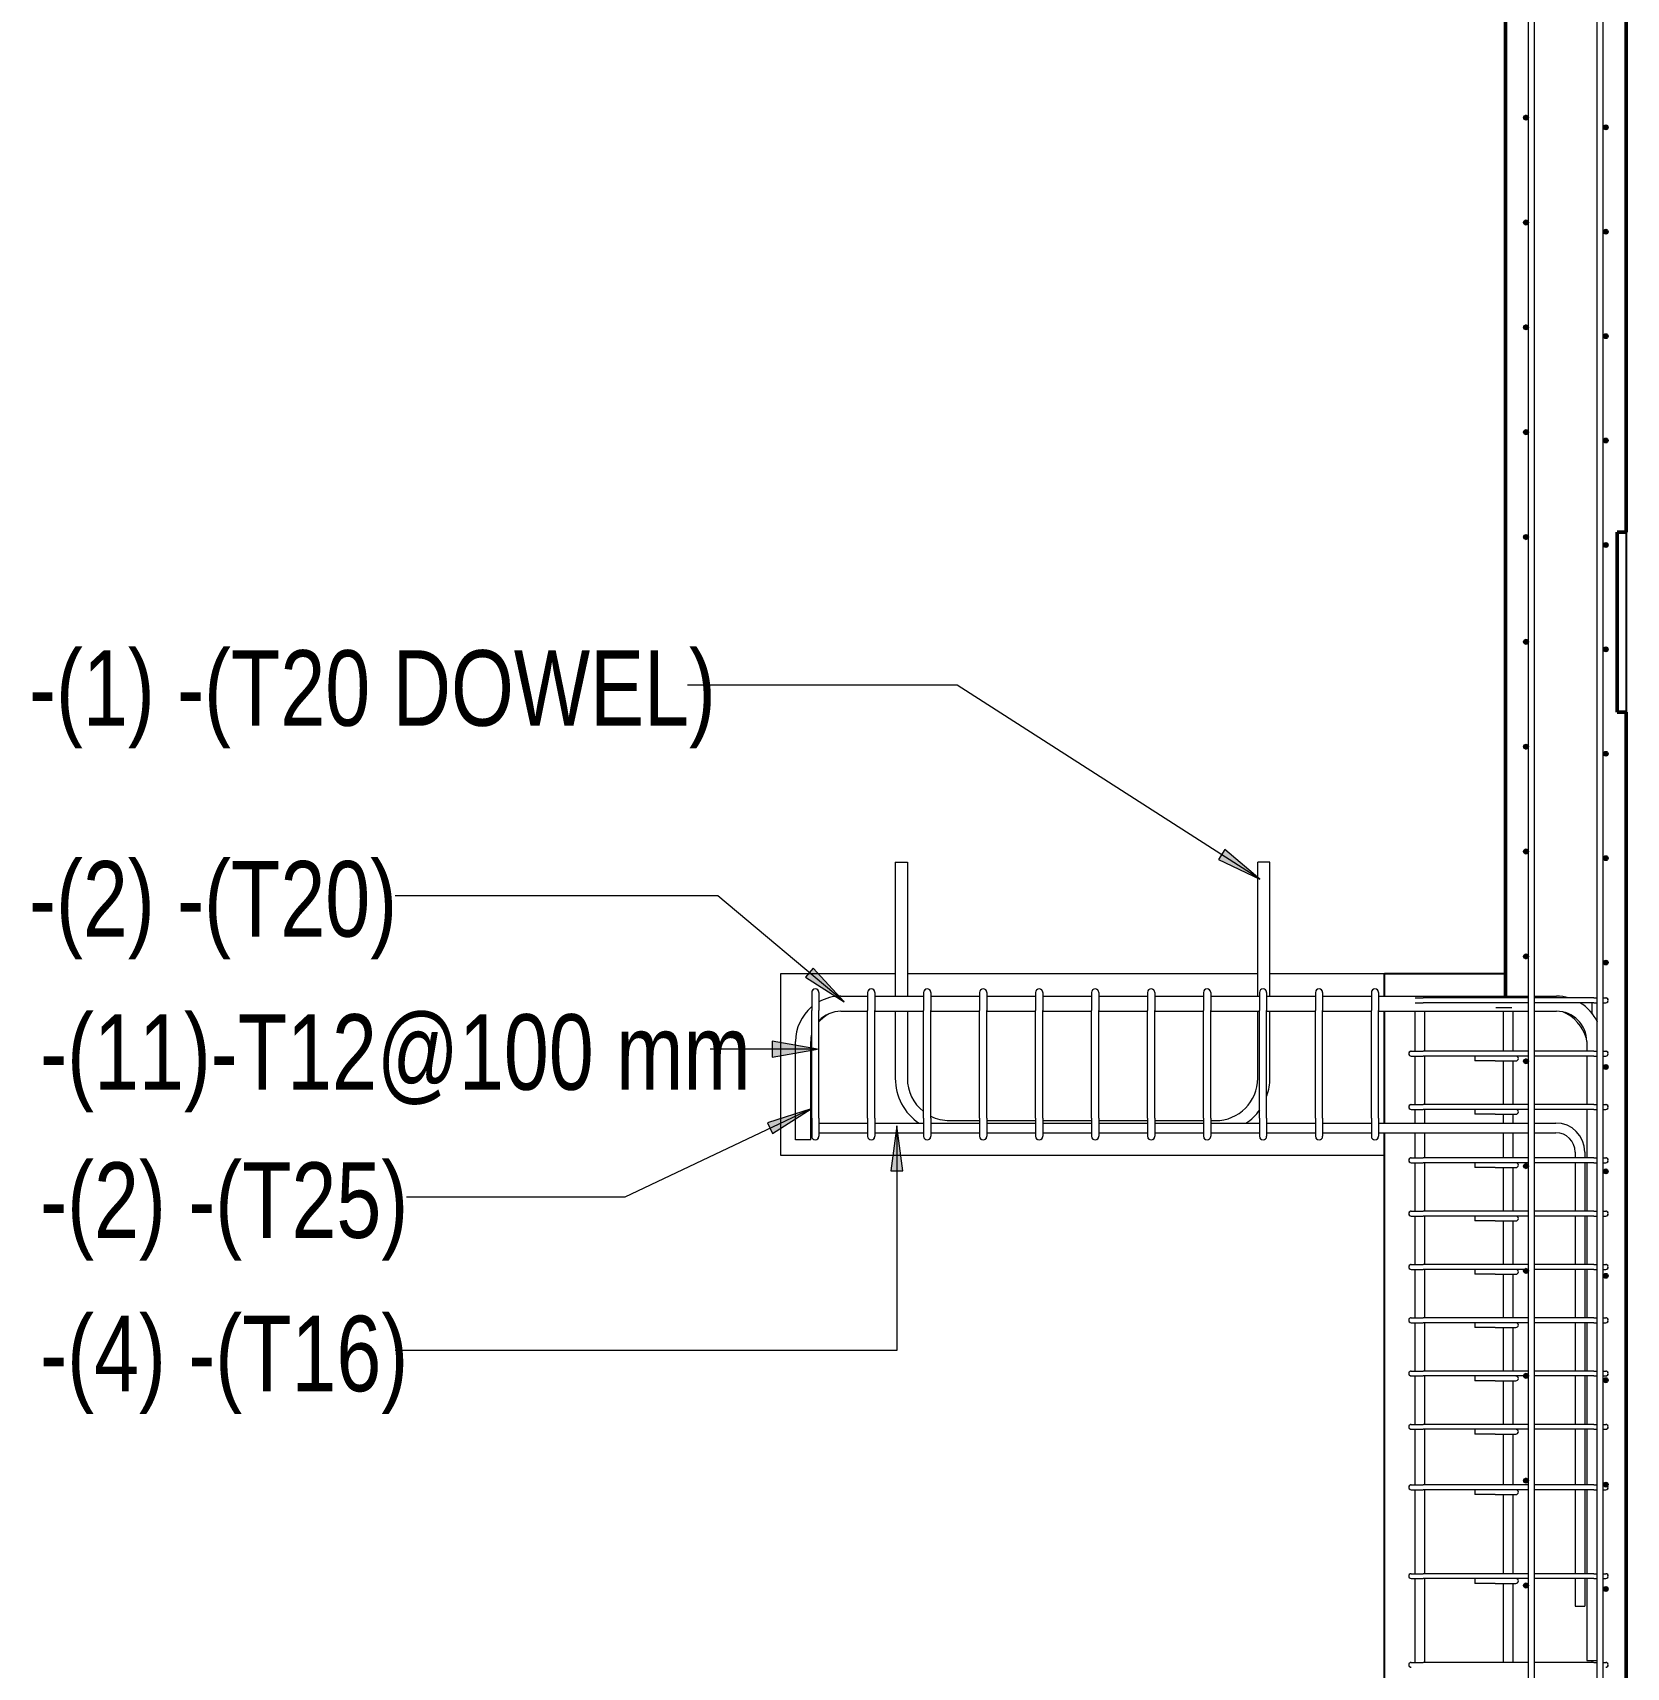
# Model space of a CAD drawing. Header units: millimetres. Extents: x 6744 to 22888, y -3063 to 10037.
# Drawn here: x 20250 to 22888, y -108 to 2598 of the extents above; entities that cross this region are included whole.
import ezdxf

# ---------------------------------------------------------------- set-up
doc = ezdxf.new("R2010")
doc.units = ezdxf.units.MM
for name, color, linetype, lineweight in [('A-WALL', 113, 'Continuous', 25), ('S-BEAM', 12, 'Continuous', 18), ('S-RBAR', 171, 'Continuous', 18), ('S-RBAR-IDEN', 171, 'Continuous', 9)]:
    doc.layers.add(name, color=color, linetype=linetype, lineweight=lineweight)
doc.styles.add('Nirmala UI Semilight', font='NirmalaS.ttf', dxfattribs={"width": 0.8, "height": 125})

msp = doc.modelspace()

# ---------------------------------------------------------------- hatches: boundary and pattern name
at = {"layer": 'S-RBAR'}
h = msp.add_hatch(color=256, dxfattribs=at)
edge = h.paths.add_edge_path()
edge.add_arc((22721.69925, 2457.27216), 4, 0, 360)
for points in [[(22721.69925, 2453.27216), (22725.69925, 2457.27216), (22721.69925, 2461.27216), (22717.69925, 2457.27216)], [(22853.69925, 2437.19231), (22857.69925, 2441.19231), (22853.69925, 2445.19231), (22849.69925, 2441.19231)], [(22721.69925, 2279.71433), (22725.69925, 2283.71433), (22721.69925, 2287.71433), (22717.69925, 2283.71433)], [(22853.69925, 2264.36538), (22857.69925, 2268.36538), (22853.69925, 2272.36538), (22849.69925, 2268.36538)], [(22721.69925, 2106.15651), (22725.69925, 2110.15651), (22721.69925, 2114.15651), (22717.69925, 2110.15651)], [(22853.69925, 2091.53846), (22857.69925, 2095.53846), (22853.69925, 2099.53846), (22849.69925, 2095.53846)], [(22721.69925, 1932.59868), (22725.69925, 1936.59868), (22721.69925, 1940.59868), (22717.69925, 1936.59868)], [(22853.69925, 1918.71154), (22857.69925, 1922.71154), (22853.69925, 1926.71154), (22849.69925, 1922.71154)], [(22721.69925, 1759.04086), (22725.69925, 1763.04086), (22721.69925, 1767.04086), (22717.69925, 1763.04086)], [(22853.69925, 1745.88462), (22857.69925, 1749.88462), (22853.69925, 1753.88462), (22849.69925, 1749.88462)], [(22721.69925, 1585.48303), (22725.69925, 1589.48303), (22721.69925, 1593.48303), (22717.69925, 1589.48303)], [(22853.69925, 1573.05769), (22857.69925, 1577.05769), (22853.69925, 1581.05769), (22849.69925, 1577.05769)], [(22721.69925, 1411.9252), (22725.69925, 1415.9252), (22721.69925, 1419.9252), (22717.69925, 1415.9252)], [(22853.69925, 1400.23077), (22857.69925, 1404.23077), (22853.69925, 1408.23077), (22849.69925, 1404.23077)], [(22721.69925, 1238.36738), (22725.69925, 1242.36738), (22721.69925, 1246.36738), (22717.69925, 1242.36738)], [(22853.69925, 1227.40385), (22857.69925, 1231.40385), (22853.69925, 1235.40385), (22849.69925, 1231.40385)], [(22721.69925, 1064.80955), (22725.69925, 1068.80955), (22721.69925, 1072.80955), (22717.69925, 1068.80955)], [(22853.69925, 1054.57692), (22857.69925, 1058.57692), (22853.69925, 1062.57692), (22849.69925, 1058.57692)], [(22721.69925, 891.25173), (22725.69925, 895.25173), (22721.69925, 899.25173), (22717.69925, 895.25173)], [(22853.69925, 881.75), (22857.69925, 885.75), (22853.69925, 889.75), (22849.69925, 885.75)], [(22721.69925, 717.6939), (22725.69925, 721.6939), (22721.69925, 725.6939), (22717.69925, 721.6939)], [(22853.69925, 708.92308), (22857.69925, 712.92308), (22853.69925, 716.92308), (22849.69925, 712.92308)], [(22721.69925, 544.13608), (22725.69925, 548.13608), (22721.69925, 552.13608), (22717.69925, 548.13608)], [(22853.69925, 536.09615), (22857.69925, 540.09615), (22853.69925, 544.09615), (22849.69925, 540.09615)], [(22721.69925, 370.57825), (22725.69925, 374.57825), (22721.69925, 378.57825), (22717.69925, 374.57825)], [(22853.69925, 363.26923), (22857.69925, 367.26923), (22853.69925, 371.26923), (22849.69925, 367.26923), (22852.98209, 363.98638)], [(22721.69925, 197.02043), (22725.69925, 201.02043), (22721.69925, 205.02043), (22717.69925, 201.02043)], [(22853.69925, 190.44231), (22857.69925, 194.44231), (22853.69925, 198.44231), (22849.69925, 194.44231)], [(22721.69925, 23.4626), (22725.69925, 27.4626), (22721.69925, 31.4626), (22717.69925, 27.4626)], [(22853.69925, 17.61538), (22857.69925, 21.61538), (22853.69925, 25.61538), (22849.69925, 21.61538)]]:
    msp.add_hatch(color=256, dxfattribs=at).paths.add_polyline_path(points)
h = msp.add_hatch(color=256, dxfattribs=at)
edge = h.paths.add_edge_path()
edge.add_arc((22853.69925, 2441.19231), 4, 0, 360)
h = msp.add_hatch(color=256, dxfattribs=at)
edge = h.paths.add_edge_path()
edge.add_arc((22721.69925, 2283.71433), 4, 0, 360)
h = msp.add_hatch(color=256, dxfattribs=at)
edge = h.paths.add_edge_path()
edge.add_arc((22853.69925, 2268.36538), 4, 0, 360)
h = msp.add_hatch(color=256, dxfattribs=at)
edge = h.paths.add_edge_path()
edge.add_arc((22721.69925, 2110.15651), 4, 0, 360)
h = msp.add_hatch(color=256, dxfattribs=at)
edge = h.paths.add_edge_path()
edge.add_arc((22853.69925, 2095.53846), 4, 0, 360)
h = msp.add_hatch(color=256, dxfattribs=at)
edge = h.paths.add_edge_path()
edge.add_arc((22721.69925, 1936.59868), 4, 0, 360)
h = msp.add_hatch(color=256, dxfattribs=at)
edge = h.paths.add_edge_path()
edge.add_arc((22853.69925, 1922.71154), 4, 0, 360)
h = msp.add_hatch(color=256, dxfattribs=at)
edge = h.paths.add_edge_path()
edge.add_arc((22721.69925, 1763.04086), 4, 0, 360)
h = msp.add_hatch(color=256, dxfattribs=at)
edge = h.paths.add_edge_path()
edge.add_arc((22853.69925, 1749.88462), 4, 0, 360)
h = msp.add_hatch(color=256, dxfattribs=at)
edge = h.paths.add_edge_path()
edge.add_arc((22721.69925, 1589.48303), 4, 0, 360)
h = msp.add_hatch(color=256, dxfattribs=at)
edge = h.paths.add_edge_path()
edge.add_arc((22853.69925, 1577.05769), 4, 0, 360)
h = msp.add_hatch(color=256, dxfattribs=at)
edge = h.paths.add_edge_path()
edge.add_arc((22721.69925, 1415.9252), 4, 0, 360)
h = msp.add_hatch(color=256, dxfattribs=at)
edge = h.paths.add_edge_path()
edge.add_arc((22853.69925, 1404.23077), 4, 0, 360)
h = msp.add_hatch(color=256, dxfattribs=at)
edge = h.paths.add_edge_path()
edge.add_arc((22721.69925, 1242.36738), 4, 0, 360)
h = msp.add_hatch(color=256, dxfattribs=at)
edge = h.paths.add_edge_path()
edge.add_arc((22853.69925, 1231.40385), 4, 0, 360)
h = msp.add_hatch(color=256, dxfattribs=at)
edge = h.paths.add_edge_path()
edge.add_arc((22721.69925, 1068.80955), 4, 0, 360)
h = msp.add_hatch(color=256, dxfattribs=at)
edge = h.paths.add_edge_path()
edge.add_arc((22853.69925, 1058.57692), 4, 0, 360)
h = msp.add_hatch(color=256, dxfattribs=at)
edge = h.paths.add_edge_path()
edge.add_arc((22721.69925, 895.25173), 4, 0, 360)
h = msp.add_hatch(color=256, dxfattribs=at)
edge = h.paths.add_edge_path()
edge.add_arc((22853.69925, 885.75), 4, 0, 360)
h = msp.add_hatch(color=256, dxfattribs=at)
edge = h.paths.add_edge_path()
edge.add_arc((22721.69925, 721.6939), 4, 0, 360)
h = msp.add_hatch(color=256, dxfattribs=at)
edge = h.paths.add_edge_path()
edge.add_arc((22853.69925, 712.92308), 4, 0, 360)
h = msp.add_hatch(color=256, dxfattribs=at)
edge = h.paths.add_edge_path()
edge.add_arc((22721.69925, 548.13608), 4, 0, 360)
h = msp.add_hatch(color=256, dxfattribs=at)
edge = h.paths.add_edge_path()
edge.add_arc((22853.69925, 540.09615), 4, 0, 360)
h = msp.add_hatch(color=256, dxfattribs=at)
edge = h.paths.add_edge_path()
edge.add_arc((22721.69925, 374.57825), 4, 0, 360)
h = msp.add_hatch(color=256, dxfattribs=at)
edge = h.paths.add_edge_path()
edge.add_arc((22853.69925, 367.26923), 4, 0, 360)
h = msp.add_hatch(color=256, dxfattribs=at)
edge = h.paths.add_edge_path()
edge.add_arc((22721.69925, 201.02043), 4, 0, 360)
h = msp.add_hatch(color=256, dxfattribs=at)
edge = h.paths.add_edge_path()
edge.add_arc((22853.69925, 194.44231), 4, 0, 360)
h = msp.add_hatch(color=256, dxfattribs=at)
edge = h.paths.add_edge_path()
edge.add_arc((22721.69925, 27.4626), 4, 0, 360)
h = msp.add_hatch(color=256, dxfattribs=at)
edge = h.paths.add_edge_path()
edge.add_arc((22853.69925, 21.61538), 4, 0, 360)
at = {"layer": 'S-RBAR-IDEN'}
for points in [[(22281.1986, 1196.85632), (22223.38494, 1245.64234), (22212.72814, 1229.01672)], [(21592.99209, 993.6259), (21541.90468, 1049.41633), (21529.20582, 1034.29292)], [(21548.92098, 915.45493), (21473.92098, 928.67946), (21473.92098, 902.23041)], [(21538.29501, 816.49359), (21466.2945, 793.28965), (21474.75348, 775.44521)], [(21680.08465, 788.59384), (21670.21071, 713.59384), (21689.95858, 713.59384)]]:
    msp.add_hatch(color=256, dxfattribs=at).paths.add_polyline_path(points)

# ---------------------------------------------------------------- linework, layer by layer
at = {"layer": 'A-WALL', "lineweight": 50}
for p, q in [((22687.69925, 7060), (22687.69925, 1003)), ((22887.69925, 1771.20056), (22887.69925, 3650.05927)), ((22872.69925, 1473.20441), (22872.69925, 1771.20056)), ((22872.69925, 1771.20056), (22887.69925, 1771.20056)), ((22887.69925, 1473.20441), (22872.69925, 1473.20441)), ((22887.69925, -1395), (22887.69925, 1473.20441))]:
    msp.add_line(p, q, dxfattribs=at)
at = {"layer": 'A-WALL'}
for p, q in [((22887.69925, 1771.20056), (22887.69925, 1473.20441)), ((22487.69925, 1003), (22487.69925, 1040)), ((22687.69925, 1040), (22487.69925, 1040)), ((22487.69925, 793), (22487.69925, 978)), ((22487.69925, -1395), (22487.69925, 777))]:
    msp.add_line(p, q, dxfattribs=at)
at = {"layer": 'S-BEAM'}
for p, q in [((21487.69925, 1040), (21487.69925, 740)), ((21677.69925, 1040), (21487.69925, 1040)), ((22277.69925, 1040), (21697.69925, 1040)), ((22487.69925, 1040), (22297.69925, 1040)), ((22487.69925, 1003), (22487.69925, 1040)), ((22487.69925, 793), (22487.69925, 978)), ((22487.69925, 740), (22487.69925, 777)), ((21487.69925, 740), (22487.69925, 740))]:
    msp.add_line(p, q, dxfattribs=at)
at = {"layer": 'S-RBAR'}
for p, q in [((22725.8, -1365), (22725.8, 7670)), ((22735.8, -1365), (22735.8, 7670)), ((22839.59849, -1365), (22839.59849, 7630)), ((22849.59849, -1365), (22849.59849, 7630)), ((22721.69925, 2461.27216), (22717.69925, 2457.27216)), ((22717.69925, 2457.27216), (22721.69925, 2453.27216)), ((22725.69925, 2457.27216), (22721.69925, 2461.27216)), ((22721.69925, 2453.27216), (22725.69925, 2457.27216)), ((22853.69925, 2445.19231), (22849.69925, 2441.19231)), ((22849.69925, 2441.19231), (22853.69925, 2437.19231)), ((22857.69925, 2441.19231), (22853.69925, 2445.19231)), ((22853.69925, 2437.19231), (22857.69925, 2441.19231)), ((22721.69925, 2287.71433), (22717.69925, 2283.71433)), ((22717.69925, 2283.71433), (22721.69925, 2279.71433)), ((22725.69925, 2283.71433), (22721.69925, 2287.71433)), ((22721.69925, 2279.71433), (22725.69925, 2283.71433)), ((22853.69925, 2272.36538), (22849.69925, 2268.36538)), ((22849.69925, 2268.36538), (22853.69925, 2264.36538)), ((22857.69925, 2268.36538), (22853.69925, 2272.36538)), ((22853.69925, 2264.36538), (22857.69925, 2268.36538)), ((22721.69925, 2114.15651), (22717.69925, 2110.15651)), ((22725.69925, 2110.15651), (22721.69925, 2114.15651)), ((22717.69925, 2110.15651), (22721.69925, 2106.15651)), ((22721.69925, 2106.15651), (22725.69925, 2110.15651)), ((22853.69925, 2099.53846), (22849.69925, 2095.53846)), ((22849.69925, 2095.53846), (22853.69925, 2091.53846)), ((22857.69925, 2095.53846), (22853.69925, 2099.53846)), ((22853.69925, 2091.53846), (22857.69925, 2095.53846)), ((22721.69925, 1940.59868), (22717.69925, 1936.59868)), ((22717.69925, 1936.59868), (22721.69925, 1932.59868)), ((22725.69925, 1936.59868), (22721.69925, 1940.59868)), ((22721.69925, 1932.59868), (22725.69925, 1936.59868)), ((22853.69925, 1926.71154), (22849.69925, 1922.71154)), ((22849.69925, 1922.71154), (22853.69925, 1918.71154)), ((22857.69925, 1922.71154), (22853.69925, 1926.71154)), ((22853.69925, 1918.71154), (22857.69925, 1922.71154)), ((22721.69925, 1767.04086), (22717.69925, 1763.04086)), ((22717.69925, 1763.04086), (22721.69925, 1759.04086)), ((22725.69925, 1763.04086), (22721.69925, 1767.04086)), ((22721.69925, 1759.04086), (22725.69925, 1763.04086)), ((22853.69925, 1753.88462), (22849.69925, 1749.88462)), ((22849.69925, 1749.88462), (22853.69925, 1745.88462)), ((22857.69925, 1749.88462), (22853.69925, 1753.88462)), ((22853.69925, 1745.88462), (22857.69925, 1749.88462)), ((22721.69925, 1593.48303), (22717.69925, 1589.48303)), ((22717.69925, 1589.48303), (22721.69925, 1585.48303)), ((22725.69925, 1589.48303), (22721.69925, 1593.48303)), ((22721.69925, 1585.48303), (22725.69925, 1589.48303)), ((22853.69925, 1581.05769), (22849.69925, 1577.05769)), ((22849.69925, 1577.05769), (22853.69925, 1573.05769)), ((22857.69925, 1577.05769), (22853.69925, 1581.05769)), ((22853.69925, 1573.05769), (22857.69925, 1577.05769)), ((22721.69925, 1419.9252), (22717.69925, 1415.9252)), ((22717.69925, 1415.9252), (22721.69925, 1411.9252)), ((22725.69925, 1415.9252), (22721.69925, 1419.9252)), ((22721.69925, 1411.9252), (22725.69925, 1415.9252)), ((22853.69925, 1408.23077), (22849.69925, 1404.23077)), ((22857.69925, 1404.23077), (22853.69925, 1408.23077)), ((22849.69925, 1404.23077), (22853.69925, 1400.23077)), ((22853.69925, 1400.23077), (22857.69925, 1404.23077)), ((22721.69925, 1246.36738), (22717.69925, 1242.36738)), ((22725.69925, 1242.36738), (22721.69925, 1246.36738)), ((21677.69925, 1225), (21677.69925, 1003)), ((21677.69925, 1225), (21697.69925, 1225)), ((21697.69925, 1225), (21697.69925, 1003)), ((22297.69925, 1225), (22277.69925, 1225)), ((22277.69925, 1003), (22277.69925, 1225)), ((22297.69925, 1003), (22297.69925, 1225)), ((22717.69925, 1242.36738), (22721.69925, 1238.36738)), ((22721.69925, 1238.36738), (22725.69925, 1242.36738)), ((22853.69925, 1235.40385), (22849.69925, 1231.40385)), ((22849.69925, 1231.40385), (22853.69925, 1227.40385)), ((22857.69925, 1231.40385), (22853.69925, 1235.40385)), ((22853.69925, 1227.40385), (22857.69925, 1231.40385)), ((22721.69925, 1072.80955), (22717.69925, 1068.80955)), ((22717.69925, 1068.80955), (22721.69925, 1064.80955)), ((22725.69925, 1068.80955), (22721.69925, 1072.80955)), ((22721.69925, 1064.80955), (22725.69925, 1068.80955)), ((22853.69925, 1062.57692), (22849.69925, 1058.57692)), ((22849.69925, 1058.57692), (22853.69925, 1054.57692)), ((22857.69925, 1058.57692), (22853.69925, 1062.57692)), ((22853.69925, 1054.57692), (22857.69925, 1058.57692)), ((21539.3506, 1009), (21539.3506, 979)), ((21551.3506, 1009), (21551.3506, 979)), ((21587.69925, 1003), (21631.98547, 1003)), ((21631.98547, 1009), (21631.98547, 979)), ((21643.98547, 1009), (21643.98547, 979)), ((21643.98547, 1003), (21724.62033, 1003)), ((21724.62033, 1009), (21724.62033, 979)), ((21736.62033, 1009), (21736.62033, 979)), ((21736.62033, 1003), (21817.2552, 1003)), ((21817.2552, 1009), (21817.2552, 979)), ((21829.2552, 1009), (21829.2552, 979)), ((21829.2552, 1003), (21909.89006, 1003)), ((21909.89006, 1009), (21909.89006, 979)), ((21921.89006, 1009), (21921.89006, 979)), ((21921.89006, 1003), (22002.52493, 1003)), ((22002.52493, 1009), (22002.52493, 979)), ((22014.52493, 1009), (22014.52493, 979)), ((22014.52493, 1003), (22095.15979, 1003)), ((22095.15979, 1009), (22095.15979, 979)), ((22107.15979, 1009), (22107.15979, 979)), ((22107.15979, 1003), (22187.79465, 1003)), ((22187.79465, 1009), (22187.79465, 979)), ((22199.79465, 1009), (22199.79465, 979)), ((22199.79465, 1003), (22280.42952, 1003)), ((22280.42952, 1009), (22280.42952, 979)), ((22292.42952, 1009), (22292.42952, 979)), ((22292.42952, 1003), (22373.06438, 1003)), ((22373.06438, 1009), (22373.06438, 979)), ((22385.06438, 1009), (22385.06438, 979)), ((22385.06438, 1003), (22465.69925, 1003)), ((22465.69925, 1009), (22465.69925, 979)), ((22477.69925, 1009), (22477.69925, 979)), ((22477.69925, 1003), (22725.8, 1003)), ((22735.8, 1003), (22772.19925, 1003)), ((21539.3506, 801), (21539.3506, 979)), ((21551.3506, 801), (21551.3506, 979)), ((21587.69925, 978), (21631.98547, 978)), ((21631.98547, 801), (21631.98547, 979)), ((21643.98547, 801), (21643.98547, 979)), ((21643.98547, 978), (21724.62033, 978)), ((21677.69925, 978), (21677.69925, 867)), ((21697.69925, 978), (21697.69925, 867)), ((21724.62033, 801), (21724.62033, 979)), ((21736.62033, 801), (21736.62033, 979)), ((21736.62033, 978), (21817.2552, 978)), ((21817.2552, 801), (21817.2552, 979)), ((21829.2552, 801), (21829.2552, 979)), ((21829.2552, 978), (21909.89006, 978)), ((21909.89006, 801), (21909.89006, 979)), ((21921.89006, 801), (21921.89006, 979)), ((21921.89006, 978), (22002.52493, 978)), ((22002.52493, 801), (22002.52493, 979)), ((22014.52493, 801), (22014.52493, 979)), ((22014.52493, 978), (22095.15979, 978)), ((22095.15979, 801), (22095.15979, 979)), ((22107.15979, 801), (22107.15979, 979)), ((22107.15979, 978), (22187.79465, 978)), ((22187.79465, 801), (22187.79465, 979)), ((22199.79465, 801), (22199.79465, 979)), ((22199.79465, 978), (22280.42952, 978)), ((22277.69925, 867), (22277.69925, 978)), ((22280.42952, 801), (22280.42952, 979)), ((22292.42952, 801), (22292.42952, 979)), ((22292.42952, 978), (22373.06438, 978)), ((22297.69925, 867), (22297.69925, 978)), ((22373.06438, 801), (22373.06438, 979)), ((22385.06438, 801), (22385.06438, 979)), ((22385.06438, 978), (22465.69925, 978)), ((22465.69925, 801), (22465.69925, 979)), ((22477.69925, 801), (22477.69925, 979)), ((22477.69925, 978), (22725.8, 978)), ((22538.04239, 911.75), (22538.04239, 978)), ((22538.25168, 1000), (22551.69925, 1000)), ((22538.25168, 992), (22551.69925, 992)), ((22725.8, 1000), (22551.69925, 1000)), ((22725.8, 992), (22551.69925, 992)), ((22554.04239, 911.75), (22554.04239, 978)), ((22671.55265, 984), (22698.44778, 984)), ((22684.69925, 911.75), (22684.69925, 978)), ((22700.69925, 911.75), (22700.69925, 978)), ((22833.69925, 1000), (22735.8, 1000)), ((22833.69925, 992), (22735.8, 992)), ((22735.8, 978), (22772.19925, 978)), ((22831.3561, 973.05226), (22831.3561, 992)), ((22833.69925, 1000), (22840.13507, 1000)), ((22833.69925, 992), (22840.13507, 992)), ((22850.7517, 1000), (22853.69925, 1000)), ((22850.7517, 992), (22853.69925, 992)), ((21512.69925, 765), (21512.69925, 928)), ((21537.69925, 765), (21537.69925, 928)), ((22822.19925, 928), (22822.19925, 911.75)), ((22531.69925, 911.75), (22551.69925, 911.75)), ((22531.69925, 903.75), (22551.69925, 903.75)), ((22538.04239, 823.5), (22538.04239, 903.75)), ((22725.8, 911.75), (22551.69925, 911.75)), ((22725.8, 903.75), (22551.69925, 903.75)), ((22554.04239, 823.5), (22554.04239, 903.75)), ((22636.91695, 903.75), (22636.91695, 895.75)), ((22670.85808, 895.75), (22636.91695, 895.75)), ((22670.85808, 895.75), (22705.00022, 895.75)), ((22684.69925, 823.5), (22684.69925, 895.75)), ((22700.69925, 823.5), (22700.69925, 895.75)), ((22721.69925, 899.25173), (22717.69925, 895.25173)), ((22717.69925, 895.25173), (22721.69925, 891.25173)), ((22725.69925, 895.25173), (22721.69925, 899.25173)), ((22721.69925, 891.25173), (22725.69925, 895.25173)), ((22833.69925, 911.75), (22735.8, 911.75)), ((22833.69925, 903.75), (22735.8, 903.75)), ((22822.19925, 903.75), (22822.19925, 823.5)), ((22833.69925, 911.75), (22840.13507, 911.75)), ((22833.69925, 903.75), (22840.13507, 903.75)), ((22850.7517, 911.75), (22853.69925, 911.75)), ((22850.7517, 903.75), (22853.69925, 903.75)), ((22853.69925, 889.75), (22849.69925, 885.75)), ((22849.69925, 885.75), (22853.69925, 881.75)), ((22857.69925, 885.75), (22853.69925, 889.75)), ((22853.69925, 881.75), (22857.69925, 885.75)), ((22531.69925, 823.5), (22551.69925, 823.5)), ((22531.69925, 815.5), (22551.69925, 815.5)), ((22538.04239, 793), (22538.04239, 815.5)), ((22725.8, 823.5), (22551.69925, 823.5)), ((22725.8, 815.5), (22551.69925, 815.5)), ((22554.04239, 793), (22554.04239, 815.5)), ((22636.91695, 815.5), (22636.91695, 807.5)), ((22833.69925, 823.5), (22735.8, 823.5)), ((22833.69925, 815.5), (22735.8, 815.5)), ((22822.19925, 815.5), (22822.19925, 735.25)), ((22833.69925, 823.5), (22840.13507, 823.5)), ((22833.69925, 815.5), (22840.13507, 815.5)), ((22850.7517, 823.5), (22853.69925, 823.5)), ((22850.7517, 815.5), (22853.69925, 815.5)), ((21539.3506, 801), (21539.3506, 771)), ((21551.3506, 801), (21551.3506, 771)), ((21551.3506, 793), (21631.98547, 793)), ((21631.98547, 801), (21631.98547, 771)), ((21643.98547, 801), (21643.98547, 771)), ((21643.98547, 793), (21724.62033, 793)), ((21724.62033, 801), (21724.62033, 771)), ((21736.62033, 801), (21736.62033, 771)), ((21736.62033, 793), (21817.2552, 793)), ((21767.69925, 797), (21817.2552, 797)), ((21817.2552, 801), (21817.2552, 771)), ((21829.2552, 801), (21829.2552, 771)), ((21829.2552, 797), (21909.89006, 797)), ((21829.2552, 793), (21909.89006, 793)), ((21909.89006, 801), (21909.89006, 771)), ((21921.89006, 801), (21921.89006, 771)), ((21921.89006, 797), (22002.52493, 797)), ((21921.89006, 793), (22002.52493, 793)), ((22002.52493, 801), (22002.52493, 771)), ((22014.52493, 801), (22014.52493, 771)), ((22014.52493, 797), (22095.15979, 797)), ((22014.52493, 793), (22095.15979, 793)), ((22095.15979, 801), (22095.15979, 771)), ((22107.15979, 801), (22107.15979, 771)), ((22107.15979, 797), (22187.79465, 797)), ((22107.15979, 793), (22187.79465, 793)), ((22187.79465, 801), (22187.79465, 771)), ((22199.79465, 801), (22199.79465, 771)), ((22199.79465, 797), (22207.69925, 797)), ((22199.79465, 793), (22280.42952, 793)), ((22280.42952, 801), (22280.42952, 771)), ((22292.42952, 801), (22292.42952, 771)), ((22292.42952, 793), (22373.06438, 793)), ((22373.06438, 801), (22373.06438, 771)), ((22385.06438, 801), (22385.06438, 771)), ((22385.06438, 793), (22465.69925, 793)), ((22465.69925, 801), (22465.69925, 771)), ((22477.69925, 801), (22477.69925, 771)), ((22477.69925, 793), (22725.8, 793)), ((22670.85808, 807.5), (22636.91695, 807.5)), ((22670.85808, 807.5), (22705.00022, 807.5)), ((22684.69925, 793), (22684.69925, 807.5)), ((22700.69925, 793), (22700.69925, 807.5)), ((22735.8, 793), (22771.02373, 793)), ((21537.69925, 765), (21512.69925, 765)), ((21551.3506, 777), (21631.98547, 777)), ((21643.98547, 777), (21724.62033, 777)), ((21736.62033, 777), (21817.2552, 777)), ((21829.2552, 777), (21909.89006, 777)), ((21921.89006, 777), (22002.52493, 777)), ((22014.52493, 777), (22095.15979, 777)), ((22107.15979, 777), (22187.79465, 777)), ((22199.79465, 777), (22280.42952, 777)), ((22292.42952, 777), (22373.06438, 777)), ((22385.06438, 777), (22465.69925, 777)), ((22477.69925, 777), (22725.8, 777)), ((22538.04239, 735.25), (22538.04239, 777)), ((22554.04239, 735.25), (22554.04239, 777)), ((22684.69925, 735.25), (22684.69925, 777)), ((22700.69925, 735.25), (22700.69925, 777)), ((22735.8, 777), (22771.02373, 777)), ((22531.69925, 735.25), (22551.69925, 735.25)), ((22725.8, 735.25), (22551.69925, 735.25)), ((22833.69925, 735.25), (22735.8, 735.25)), ((22803.02373, 745), (22803.02373, 735.25)), ((22819.02373, 745), (22819.02373, 735.25)), ((22833.69925, 735.25), (22840.13507, 735.25)), ((22850.7517, 735.25), (22853.69925, 735.25)), ((22531.69925, 727.25), (22551.69925, 727.25)), ((22538.04239, 647), (22538.04239, 727.25)), ((22725.8, 727.25), (22551.69925, 727.25)), ((22554.04239, 647), (22554.04239, 727.25)), ((22636.91695, 727.25), (22636.91695, 719.25)), ((22670.85808, 719.25), (22636.91695, 719.25)), ((22670.85808, 719.25), (22705.00022, 719.25)), ((22684.69925, 647), (22684.69925, 719.25)), ((22700.69925, 647), (22700.69925, 719.25)), ((22721.69925, 725.6939), (22717.69925, 721.6939)), ((22717.69925, 721.6939), (22721.69925, 717.6939)), ((22725.69925, 721.6939), (22721.69925, 725.6939)), ((22721.69925, 717.6939), (22725.69925, 721.6939)), ((22833.69925, 727.25), (22735.8, 727.25)), ((22803.02373, 727.25), (22803.02373, 647)), ((22819.02373, 727.25), (22819.02373, 647)), ((22822.19925, 727.25), (22822.19925, 647)), ((22833.69925, 727.25), (22840.13507, 727.25)), ((22853.69925, 716.92308), (22849.69925, 712.92308)), ((22849.69925, 712.92308), (22853.69925, 708.92308)), ((22850.7517, 727.25), (22853.69925, 727.25)), ((22857.69925, 712.92308), (22853.69925, 716.92308)), ((22853.69925, 708.92308), (22857.69925, 712.92308)), ((22531.69925, 647), (22551.69925, 647)), ((22531.69925, 639), (22551.69925, 639)), ((22538.04239, 558.75), (22538.04239, 639)), ((22725.8, 647), (22551.69925, 647)), ((22725.8, 639), (22551.69925, 639)), ((22554.04239, 558.75), (22554.04239, 639)), ((22636.91695, 639), (22636.91695, 631)), ((22670.85808, 631), (22636.91695, 631)), ((22670.85808, 631), (22705.00022, 631)), ((22684.69925, 558.75), (22684.69925, 631)), ((22700.69925, 558.75), (22700.69925, 631)), ((22833.69925, 647), (22735.8, 647)), ((22833.69925, 639), (22735.8, 639)), ((22803.02373, 639), (22803.02373, 558.75)), ((22819.02373, 639), (22819.02373, 558.75)), ((22822.19925, 639), (22822.19925, 558.75)), ((22833.69925, 647), (22840.13507, 647)), ((22833.69925, 639), (22840.13507, 639)), ((22850.7517, 647), (22853.69925, 647)), ((22850.7517, 639), (22853.69925, 639)), ((22531.69925, 558.75), (22551.69925, 558.75)), ((22531.69925, 550.75), (22551.69925, 550.75)), ((22538.04239, 470.5), (22538.04239, 550.75)), ((22725.8, 558.75), (22551.69925, 558.75)), ((22725.8, 550.75), (22551.69925, 550.75)), ((22554.04239, 470.5), (22554.04239, 550.75)), ((22636.91695, 550.75), (22636.91695, 542.75)), ((22670.85808, 542.75), (22636.91695, 542.75)), ((22670.85808, 542.75), (22705.00022, 542.75)), ((22684.69925, 470.5), (22684.69925, 542.75)), ((22700.69925, 470.5), (22700.69925, 542.75)), ((22721.69925, 552.13608), (22717.69925, 548.13608)), ((22717.69925, 548.13608), (22721.69925, 544.13608)), ((22725.69925, 548.13608), (22721.69925, 552.13608)), ((22721.69925, 544.13608), (22725.69925, 548.13608)), ((22833.69925, 558.75), (22735.8, 558.75)), ((22833.69925, 550.75), (22735.8, 550.75)), ((22803.02373, 550.75), (22803.02373, 470.5)), ((22819.02373, 550.75), (22819.02373, 470.5)), ((22822.19925, 550.75), (22822.19925, 470.5)), ((22833.69925, 558.75), (22840.13507, 558.75)), ((22833.69925, 550.75), (22840.13507, 550.75)), ((22853.69925, 544.09615), (22849.69925, 540.09615)), ((22850.7517, 558.75), (22853.69925, 558.75)), ((22850.7517, 550.75), (22853.69925, 550.75)), ((22857.69925, 540.09615), (22853.69925, 544.09615)), ((22849.69925, 540.09615), (22853.69925, 536.09615)), ((22853.69925, 536.09615), (22857.69925, 540.09615)), ((22531.69925, 470.5), (22551.69925, 470.5)), ((22531.69925, 462.5), (22551.69925, 462.5)), ((22538.04239, 382.25), (22538.04239, 462.5)), ((22725.8, 470.5), (22551.69925, 470.5)), ((22725.8, 462.5), (22551.69925, 462.5)), ((22554.04239, 382.25), (22554.04239, 462.5)), ((22636.91695, 462.5), (22636.91695, 454.5)), ((22833.69925, 470.5), (22735.8, 470.5)), ((22833.69925, 462.5), (22735.8, 462.5)), ((22803.02373, 462.5), (22803.02373, 382.25)), ((22819.02373, 462.5), (22819.02373, 382.25)), ((22822.19925, 462.5), (22822.19925, 382.25)), ((22833.69925, 470.5), (22840.13507, 470.5)), ((22833.69925, 462.5), (22840.13507, 462.5)), ((22850.7517, 470.5), (22853.69925, 470.5)), ((22850.7517, 462.5), (22853.69925, 462.5)), ((22670.85808, 454.5), (22636.91695, 454.5)), ((22670.85808, 454.5), (22705.00022, 454.5)), ((22684.69925, 382.25), (22684.69925, 454.5)), ((22700.69925, 382.25), (22700.69925, 454.5)), ((22531.69925, 382.25), (22551.69925, 382.25)), ((22725.8, 382.25), (22551.69925, 382.25)), ((22833.69925, 382.25), (22735.8, 382.25)), ((22833.69925, 382.25), (22840.13507, 382.25)), ((22850.7517, 382.25), (22853.69925, 382.25)), ((22531.69925, 374.25), (22551.69925, 374.25)), ((22538.04239, 294), (22538.04239, 374.25)), ((22725.8, 374.25), (22551.69925, 374.25)), ((22554.04239, 294), (22554.04239, 374.25)), ((22636.91695, 374.25), (22636.91695, 366.25)), ((22670.85808, 366.25), (22636.91695, 366.25)), ((22670.85808, 366.25), (22705.00022, 366.25)), ((22684.69925, 294), (22684.69925, 366.25)), ((22700.69925, 294), (22700.69925, 366.25)), ((22721.69925, 378.57825), (22717.69925, 374.57825)), ((22717.69925, 374.57825), (22721.69925, 370.57825)), ((22725.69925, 374.57825), (22721.69925, 378.57825)), ((22721.69925, 370.57825), (22725.69925, 374.57825)), ((22833.69925, 374.25), (22735.8, 374.25)), ((22803.02373, 374.25), (22803.02373, 294)), ((22819.02373, 374.25), (22819.02373, 294)), ((22822.19925, 374.25), (22822.19925, 294)), ((22833.69925, 374.25), (22840.13507, 374.25)), ((22853.69925, 371.26923), (22849.69925, 367.26923)), ((22849.69925, 367.26923), (22852.98209, 363.98638)), ((22850.7517, 374.25), (22853.69925, 374.25)), ((22852.98209, 363.98638), (22853.69925, 363.26923)), ((22857.69925, 367.26923), (22853.69925, 371.26923)), ((22853.69925, 363.26923), (22857.69925, 367.26923)), ((22531.69925, 294), (22551.69925, 294)), ((22531.69925, 286), (22551.69925, 286)), ((22538.04239, 194), (22538.04239, 286)), ((22725.8, 294), (22551.69925, 294)), ((22725.8, 286), (22551.69925, 286)), ((22554.04239, 194), (22554.04239, 286)), ((22636.91695, 286), (22636.91695, 278)), ((22670.85808, 278), (22636.91695, 278)), ((22670.85808, 278), (22705.00022, 278)), ((22684.69925, 194), (22684.69925, 278)), ((22700.69925, 194), (22700.69925, 278)), ((22833.69925, 294), (22735.8, 294)), ((22833.69925, 286), (22735.8, 286)), ((22803.02373, 286), (22803.02373, 194)), ((22819.02373, 286), (22819.02373, 194)), ((22822.19925, 286), (22822.19925, 194)), ((22833.69925, 294), (22840.13507, 294)), ((22833.69925, 286), (22840.13507, 286)), ((22850.7517, 294), (22853.69925, 294)), ((22850.7517, 286), (22853.69925, 286)), ((22531.69925, 194), (22551.69925, 194)), ((22725.8, 194), (22551.69925, 194)), ((22721.69925, 205.02043), (22717.69925, 201.02043)), ((22717.69925, 201.02043), (22721.69925, 197.02043)), ((22725.69925, 201.02043), (22721.69925, 205.02043)), ((22721.69925, 197.02043), (22725.69925, 201.02043)), ((22833.69925, 194), (22735.8, 194)), ((22833.69925, 194), (22840.13507, 194)), ((22853.69925, 198.44231), (22849.69925, 194.44231)), ((22849.69925, 194.44231), (22853.69925, 190.44231)), ((22850.7517, 194), (22853.69925, 194)), ((22857.69925, 194.44231), (22853.69925, 198.44231)), ((22853.69925, 190.44231), (22857.69925, 194.44231)), ((22531.69925, 186), (22551.69925, 186)), ((22538.04239, 47), (22538.04239, 186)), ((22725.8, 186), (22551.69925, 186)), ((22554.04239, 47), (22554.04239, 186)), ((22636.91695, 186), (22636.91695, 178)), ((22670.85808, 178), (22636.91695, 178)), ((22670.85808, 178), (22705.00022, 178)), ((22684.69925, 47), (22684.69925, 178)), ((22700.69925, 47), (22700.69925, 178)), ((22833.69925, 186), (22735.8, 186)), ((22803.02373, 186), (22803.02373, 47)), ((22819.02373, 186), (22819.02373, 47)), ((22822.19925, 186), (22822.19925, 47)), ((22833.69925, 186), (22840.13507, 186)), ((22850.7517, 186), (22853.69925, 186)), ((22531.69925, 47), (22551.69925, 47)), ((22531.69925, 39), (22551.69925, 39)), ((22538.04239, -100), (22538.04239, 39)), ((22725.8, 47), (22551.69925, 47)), ((22725.8, 39), (22551.69925, 39)), ((22554.04239, -100), (22554.04239, 39)), ((22636.91695, 39), (22636.91695, 31)), ((22670.85808, 31), (22636.91695, 31)), ((22670.85808, 31), (22705.00022, 31)), ((22684.69925, -100), (22684.69925, 31)), ((22700.69925, -100), (22700.69925, 31)), ((22721.69925, 31.4626), (22717.69925, 27.4626)), ((22717.69925, 27.4626), (22721.69925, 23.4626)), ((22725.69925, 27.4626), (22721.69925, 31.4626)), ((22721.69925, 23.4626), (22725.69925, 27.4626)), ((22833.69925, 47), (22735.8, 47)), ((22833.69925, 39), (22735.8, 39)), ((22803.02373, 39), (22803.02373, -7)), ((22819.02373, 39), (22819.02373, -7)), ((22822.19925, 39), (22822.19925, -97)), ((22833.69925, 47), (22840.13507, 47)), ((22833.69925, 39), (22840.13507, 39)), ((22850.7517, 47), (22853.69925, 47)), ((22850.7517, 39), (22853.69925, 39)), ((22853.69925, 25.61538), (22849.69925, 21.61538)), ((22849.69925, 21.61538), (22853.69925, 17.61538)), ((22857.69925, 21.61538), (22853.69925, 25.61538)), ((22853.69925, 17.61538), (22857.69925, 21.61538)), ((22803.02373, -7), (22819.02373, -7)), ((22531.69925, -100), (22551.69925, -100)), ((22725.8, -100), (22551.69925, -100)), ((22833.69925, -100), (22735.8, -100)), ((22822.19925, -97), (22839.59849, -97)), ((22831.3561, -100), (22831.3561, -97)), ((22833.69925, -100), (22840.13507, -100)), ((22850.7517, -100), (22853.69925, -100))]:
    msp.add_line(p, q, dxfattribs=at)
for centre in [(22721.69925, 2457.27216), (22853.69925, 2441.19231), (22721.69925, 2283.71433), (22853.69925, 2268.36538), (22721.69925, 2110.15651), (22853.69925, 2095.53846), (22721.69925, 1936.59868), (22853.69925, 1922.71154), (22721.69925, 1763.04086), (22853.69925, 1749.88462), (22721.69925, 1589.48303), (22853.69925, 1577.05769), (22721.69925, 1415.9252), (22853.69925, 1404.23077), (22721.69925, 1242.36738), (22853.69925, 1231.40385), (22721.69925, 1068.80955), (22853.69925, 1058.57692), (22721.69925, 895.25173), (22853.69925, 885.75), (22721.69925, 721.6939), (22853.69925, 712.92308), (22721.69925, 548.13608), (22853.69925, 540.09615), (22721.69925, 374.57825), (22853.69925, 367.26923), (22721.69925, 201.02043), (22853.69925, 194.44231), (22721.69925, 27.4626), (22853.69925, 21.61538)]:
    msp.add_circle(centre, 4, dxfattribs=at)
for centre, radius, start, end in [((21545.3506, 1009), 6, 0, 180), ((21545.3506, 1009), 6, 120, 150), ((21545.3506, 1009), 6, 120, 150), ((21545.3506, 1009), 6, 30, 60), ((21545.3506, 1009), 6, 30, 60), ((21545.3506, 1009), 6, 0, 15), ((21545.3506, 1009), 6, 0, 15), ((21587.69925, 928), 75, 90, 119.04523455), ((21637.98547, 1009), 6, 0, 180), ((21637.98547, 1009), 6, 120, 150), ((21637.98547, 1009), 6, 120, 150), ((21637.98547, 1009), 6, 30, 60), ((21637.98547, 1009), 6, 30, 60), ((21637.98547, 1009), 6, 0, 15), ((21637.98547, 1009), 6, 0, 15), ((21730.62033, 1009), 6, 0, 180), ((21730.62033, 1009), 6, 120, 150), ((21730.62033, 1009), 6, 120, 150), ((21730.62033, 1009), 6, 30, 60), ((21730.62033, 1009), 6, 30, 60), ((21730.62033, 1009), 6, 0, 15), ((21730.62033, 1009), 6, 0, 15), ((21823.2552, 1009), 6, 0, 180), ((21823.2552, 1009), 6, 120, 150), ((21823.2552, 1009), 6, 120, 150), ((21823.2552, 1009), 6, 30, 60), ((21823.2552, 1009), 6, 30, 60), ((21823.2552, 1009), 6, 0, 15), ((21823.2552, 1009), 6, 0, 15), ((21915.89006, 1009), 6, 0, 180), ((21915.89006, 1009), 6, 120, 150), ((21915.89006, 1009), 6, 120, 150), ((21915.89006, 1009), 6, 30, 60), ((21915.89006, 1009), 6, 30, 60), ((21915.89006, 1009), 6, 0, 15), ((21915.89006, 1009), 6, 0, 15), ((22008.52493, 1009), 6, 0, 180), ((22008.52493, 1009), 6, 120, 150), ((22008.52493, 1009), 6, 120, 150), ((22008.52493, 1009), 6, 30, 60), ((22008.52493, 1009), 6, 30, 60), ((22008.52493, 1009), 6, 0, 15), ((22008.52493, 1009), 6, 0, 15), ((22101.15979, 1009), 6, 0, 180), ((22101.15979, 1009), 6, 120, 150), ((22101.15979, 1009), 6, 120, 150), ((22101.15979, 1009), 6, 30, 60), ((22101.15979, 1009), 6, 30, 60), ((22101.15979, 1009), 6, 0, 15), ((22101.15979, 1009), 6, 0, 15), ((22193.79465, 1009), 6, 0, 180), ((22193.79465, 1009), 6, 120, 150), ((22193.79465, 1009), 6, 120, 150), ((22193.79465, 1009), 6, 30, 60), ((22193.79465, 1009), 6, 30, 60), ((22193.79465, 1009), 6, 0, 15), ((22193.79465, 1009), 6, 0, 15), ((22286.42952, 1009), 6, 0, 180), ((22379.06438, 1009), 6, 0, 180), ((22379.06438, 1009), 6, 120, 150), ((22379.06438, 1009), 6, 120, 150), ((22379.06438, 1009), 6, 30, 60), ((22379.06438, 1009), 6, 30, 60), ((22379.06438, 1009), 6, 0, 15), ((22379.06438, 1009), 6, 0, 15), ((22471.69925, 1009), 6, 0, 180), ((22471.69925, 1009), 6, 120, 150), ((22471.69925, 1009), 6, 120, 150), ((22471.69925, 1009), 6, 30, 60), ((22471.69925, 1009), 6, 30, 60), ((22471.69925, 1009), 6, 0, 15), ((22471.69925, 1009), 6, 0, 15), ((22772.19925, 928), 75, 74.11024006, 90), ((21587.69925, 928), 75, 130.47637719, 180), ((21587.69925, 928), 50, 90, 136.87511956), ((22772.19925, 928), 50, 360, 90), ((22754.69925, 913), 70, 16.65147869, 66.52243998), ((22772.19925, 928), 75, 25.10044624, 58.80202173), ((22853.69925, 996), 4, 75, 90), ((22853.69925, 996), 4, 270, 90), ((22853.69925, 996), 4, 15, 60), ((22853.69925, 996), 4, 300, 345), ((21602.69925, 913), 70, 120.73088867, 137.4961146), ((21587.69925, 928), 50, 165.46092803, 180), ((22531.69925, 907.75), 4, 90, 270), ((22531.69925, 907.75), 4, 120, 165), ((22531.69925, 907.75), 4, 120, 165), ((22531.69925, 907.75), 4, 197.59641512, 240), ((22531.69925, 907.75), 4, 197.59641512, 240), ((22531.69925, 907.75), 4, 90, 105), ((22531.69925, 907.75), 4, 90, 105), ((22705.00022, 899.75), 4, 75, 90), ((22705.00022, 899.75), 4, 270, 90), ((22705.00022, 899.75), 4, 15, 60), ((22705.00022, 899.75), 4, 300, 345), ((22853.69925, 907.75), 4, 75, 90), ((22853.69925, 907.75), 4, 270, 90), ((22853.69925, 907.75), 4, 15, 60), ((22853.69925, 907.75), 4, 300, 342.40358488), ((21767.69925, 867), 90, 180, 235.86550832), ((21767.69925, 867), 70, 180, 231.6410459), ((22207.69925, 867), 70, 270, 0), ((22207.69925, 867), 90, 341.32458491, 0), ((22207.69925, 867), 90, 304.13449168, 324.5338742), ((22531.69925, 819.5), 4, 90, 270), ((22531.69925, 819.5), 4, 120, 165), ((22531.69925, 819.5), 4, 120, 165), ((22531.69925, 819.5), 4, 195, 240), ((22531.69925, 819.5), 4, 195, 240), ((22531.69925, 819.5), 4, 90, 105), ((22531.69925, 819.5), 4, 90, 105), ((22705.00022, 811.5), 4, 75, 90), ((22705.00022, 811.5), 4, 270, 90), ((22705.00022, 811.5), 4, 15, 60), ((22853.69925, 819.5), 4, 75, 90), ((22853.69925, 819.5), 4, 270, 90), ((22853.69925, 819.5), 4, 15, 60), ((22853.69925, 819.5), 4, 300, 345), ((21767.69925, 867), 70, 243.48382605, 270), ((22705.00022, 811.5), 4, 300, 345), ((22771.02373, 745), 48, 360, 90), ((21545.3506, 771), 6, 180, 360), ((21545.3506, 771), 6, 210, 240), ((21545.3506, 771), 6, 300, 330), ((21545.3506, 771), 6, 345, 360), ((21637.98547, 771), 6, 180, 360), ((21637.98547, 771), 6, 210, 240), ((21637.98547, 771), 6, 300, 330), ((21637.98547, 771), 6, 345, 360), ((21730.62033, 771), 6, 180, 360), ((21730.62033, 771), 6, 210, 240), ((21730.62033, 771), 6, 300, 330), ((21730.62033, 771), 6, 345, 360), ((21823.2552, 771), 6, 180, 360), ((21823.2552, 771), 6, 210, 240), ((21823.2552, 771), 6, 300, 330), ((21823.2552, 771), 6, 345, 360), ((21915.89006, 771), 6, 180, 360), ((21915.89006, 771), 6, 210, 240), ((21915.89006, 771), 6, 300, 330), ((21915.89006, 771), 6, 345, 360), ((22008.52493, 771), 6, 180, 360), ((22008.52493, 771), 6, 210, 240), ((22008.52493, 771), 6, 300, 330), ((22008.52493, 771), 6, 345, 360), ((22101.15979, 771), 6, 180, 360), ((22101.15979, 771), 6, 210, 240), ((22101.15979, 771), 6, 300, 330), ((22101.15979, 771), 6, 345, 360), ((22193.79465, 771), 6, 180, 360), ((22193.79465, 771), 6, 210, 240), ((22193.79465, 771), 6, 300, 330), ((22193.79465, 771), 6, 345, 360), ((22286.42952, 771), 6, 180, 360), ((22286.42952, 771), 6, 210, 240), ((22286.42952, 771), 6, 300, 330), ((22286.42952, 771), 6, 345, 360), ((22379.06438, 771), 6, 180, 360), ((22379.06438, 771), 6, 210, 240), ((22379.06438, 771), 6, 300, 330), ((22379.06438, 771), 6, 345, 360), ((22471.69925, 771), 6, 180, 360), ((22471.69925, 771), 6, 210, 240), ((22471.69925, 771), 6, 300, 330), ((22471.69925, 771), 6, 345, 360), ((22771.02373, 745), 32, 360, 90), ((22531.69925, 731.25), 4, 90, 270), ((22531.69925, 731.25), 4, 120, 165), ((22531.69925, 731.25), 4, 120, 165), ((22531.69925, 731.25), 4, 90, 105), ((22531.69925, 731.25), 4, 90, 105), ((22853.69925, 731.25), 4, 75, 90), ((22853.69925, 731.25), 4, 270, 90), ((22853.69925, 731.25), 4, 15, 60), ((22531.69925, 731.25), 4, 195, 240), ((22531.69925, 731.25), 4, 195, 240), ((22705.00022, 723.25), 4, 75, 90), ((22705.00022, 723.25), 4, 270, 90), ((22705.00022, 723.25), 4, 15, 60), ((22705.00022, 723.25), 4, 300, 345), ((22853.69925, 731.25), 4, 300, 345), ((22531.69925, 643), 4, 90, 270), ((22531.69925, 643), 4, 120, 165), ((22531.69925, 643), 4, 120, 165), ((22531.69925, 643), 4, 195, 240), ((22531.69925, 643), 4, 195, 240), ((22531.69925, 643), 4, 90, 105), ((22531.69925, 643), 4, 90, 105), ((22705.00022, 635), 4, 75, 90), ((22705.00022, 635), 4, 270, 90), ((22705.00022, 635), 4, 15, 60), ((22705.00022, 635), 4, 300, 345), ((22853.69925, 643), 4, 75, 90), ((22853.69925, 643), 4, 270, 90), ((22853.69925, 643), 4, 15, 60), ((22853.69925, 643), 4, 300, 345), ((22531.69925, 554.75), 4, 90, 270), ((22531.69925, 554.75), 4, 120, 165), ((22531.69925, 554.75), 4, 120, 165), ((22531.69925, 554.75), 4, 195, 240), ((22531.69925, 554.75), 4, 195, 240), ((22531.69925, 554.75), 4, 90, 105), ((22531.69925, 554.75), 4, 90, 105), ((22705.00022, 546.75), 4, 75, 90), ((22705.00022, 546.75), 4, 270, 90), ((22705.00022, 546.75), 4, 15, 60), ((22705.00022, 546.75), 4, 300, 345), ((22853.69925, 554.75), 4, 75, 90), ((22853.69925, 554.75), 4, 270, 90), ((22853.69925, 554.75), 4, 15, 60), ((22853.69925, 554.75), 4, 300, 345), ((22531.69925, 466.5), 4, 90, 270), ((22531.69925, 466.5), 4, 120, 165), ((22531.69925, 466.5), 4, 120, 165), ((22531.69925, 466.5), 4, 195, 240), ((22531.69925, 466.5), 4, 195, 240), ((22531.69925, 466.5), 4, 90, 105), ((22531.69925, 466.5), 4, 90, 105), ((22705.00022, 458.5), 4, 75, 90), ((22705.00022, 458.5), 4, 270, 90), ((22705.00022, 458.5), 4, 15, 60), ((22853.69925, 466.5), 4, 75, 90), ((22853.69925, 466.5), 4, 270, 90), ((22853.69925, 466.5), 4, 15, 60), ((22853.69925, 466.5), 4, 300, 345), ((22705.00022, 458.5), 4, 300, 345), ((22531.69925, 378.25), 4, 90, 270), ((22531.69925, 378.25), 4, 120, 165), ((22531.69925, 378.25), 4, 120, 165), ((22531.69925, 378.25), 4, 90, 105), ((22531.69925, 378.25), 4, 90, 105), ((22853.69925, 378.25), 4, 75, 90), ((22853.69925, 378.25), 4, 270, 90), ((22853.69925, 378.25), 4, 15, 60), ((22531.69925, 378.25), 4, 195, 240), ((22531.69925, 378.25), 4, 195, 240), ((22705.00022, 370.25), 4, 75, 90), ((22705.00022, 370.25), 4, 270, 90), ((22705.00022, 370.25), 4, 15, 60), ((22705.00022, 370.25), 4, 300, 345), ((22853.69925, 378.25), 4, 300, 345), ((22531.69925, 290), 4, 90, 270), ((22531.69925, 290), 4, 120, 165), ((22531.69925, 290), 4, 120, 165), ((22531.69925, 290), 4, 195, 240), ((22531.69925, 290), 4, 195, 240), ((22531.69925, 290), 4, 90, 105), ((22531.69925, 290), 4, 90, 105), ((22705.00022, 282), 4, 75, 90), ((22705.00022, 282), 4, 270, 90), ((22705.00022, 282), 4, 15, 60), ((22705.00022, 282), 4, 300, 345), ((22853.69925, 290), 4, 75, 90), ((22853.69925, 290), 4, 270, 90), ((22853.69925, 290), 4, 15, 60), ((22853.69925, 290), 4, 300, 345), ((22531.69925, 190), 4, 90, 270), ((22531.69925, 190), 4, 120, 165), ((22531.69925, 190), 4, 120, 165), ((22531.69925, 190), 4, 90, 105), ((22531.69925, 190), 4, 90, 105), ((22853.69925, 190), 4, 75, 90), ((22853.69925, 190), 4, 270, 90), ((22853.69925, 190), 4, 15, 60), ((22531.69925, 190), 4, 195, 240), ((22531.69925, 190), 4, 195, 240), ((22705.00022, 182), 4, 75, 90), ((22705.00022, 182), 4, 270, 90), ((22705.00022, 182), 4, 15, 60), ((22705.00022, 182), 4, 300, 345), ((22853.69925, 190), 4, 300, 345), ((22531.69925, 43), 4, 90, 270), ((22531.69925, 43), 4, 120, 165), ((22531.69925, 43), 4, 120, 165), ((22531.69925, 43), 4, 195, 240), ((22531.69925, 43), 4, 195, 240), ((22531.69925, 43), 4, 90, 105), ((22531.69925, 43), 4, 90, 105), ((22705.00022, 35), 4, 75, 90), ((22705.00022, 35), 4, 270, 90), ((22705.00022, 35), 4, 15, 60), ((22705.00022, 35), 4, 300, 345), ((22853.69925, 43), 4, 75, 90), ((22853.69925, 43), 4, 270, 90), ((22853.69925, 43), 4, 15, 60), ((22853.69925, 43), 4, 300, 345), ((22531.69925, -104), 4, 90, 270), ((22531.69925, -104), 4, 120, 165), ((22531.69925, -104), 4, 120, 165), ((22531.69925, -104), 4, 195, 240), ((22531.69925, -104), 4, 195, 240), ((22531.69925, -104), 4, 90, 105), ((22531.69925, -104), 4, 90, 105), ((22853.69925, -104), 4, 75, 90), ((22853.69925, -104), 4, 270, 90), ((22853.69925, -104), 4, 15, 60), ((22853.69925, -104), 4, 300, 345)]:
    msp.add_arc(centre, radius, start, end, dxfattribs=at)
at = {"layer": 'S-RBAR-IDEN'}
for p, q in [((21780.21006, 1517.98322), (21334.03354, 1517.98322)), ((22281.1986, 1196.85632), (21780.21006, 1517.98322)), ((22223.38494, 1245.64234), (22212.72814, 1229.01672)), ((22281.1986, 1196.85632), (22223.38494, 1245.64234)), ((22212.72814, 1229.01672), (22281.1986, 1196.85632)), ((21384.14537, 1168.99089), (20850.03354, 1168.99089)), ((21592.99209, 993.6259), (21384.14537, 1168.99089)), ((21541.90468, 1049.41633), (21529.20582, 1034.29292)), ((21529.20582, 1034.29292), (21592.99209, 993.6259)), ((21592.99209, 993.6259), (21541.90468, 1049.41633)), ((21548.92098, 915.45493), (21473.92098, 928.67946)), ((21473.92098, 928.67946), (21473.92098, 902.23041)), ((21548.92098, 915.45493), (21371.23354, 915.45493)), ((21473.92098, 902.23041), (21548.92098, 915.45493)), ((21538.29501, 816.49359), (21229.8195, 670.26392)), ((21538.29501, 816.49359), (21466.2945, 793.28965)), ((21474.75348, 775.44521), (21538.29501, 816.49359)), ((21466.2945, 793.28965), (21474.75348, 775.44521)), ((21680.08465, 788.59384), (21670.21071, 713.59384)), ((21689.95858, 713.59384), (21680.08465, 788.59384)), ((21680.08465, 788.59384), (21680.08465, 416.39464)), ((21670.21071, 713.59384), (21689.95858, 713.59384)), ((21229.8195, 670.26392), (20868.43354, 670.26392)), ((21680.08465, 416.39464), (20850.03354, 416.39464))]:
    msp.add_line(p, q, dxfattribs=at)

# ---------------------------------------------------------------- texts
at = {"layer": 'S-RBAR-IDEN', "char_height": 125, "attachment_point": 1, "style": 'Nirmala UI Semilight'}
for s, insert, width in [('-(1) -(T20 DOWEL)', (20244.03354, 1575.58559), 1317.97425), ('-(2) -(T20)', (20244.03354, 1226.59326), 731.139), ('-(11)-T12@100 mm', (20262.43354, 973.05731), 1340.4215), ('-(2) -(T25)', (20262.43354, 727.8663), 731.139), ('-(4) -(T16)', (20262.43354, 473.99701), 708.69175)]:
    msp.add_mtext(s, dxfattribs=dict(at, insert=insert, width=width))

doc.saveas('drawing.dxf')
